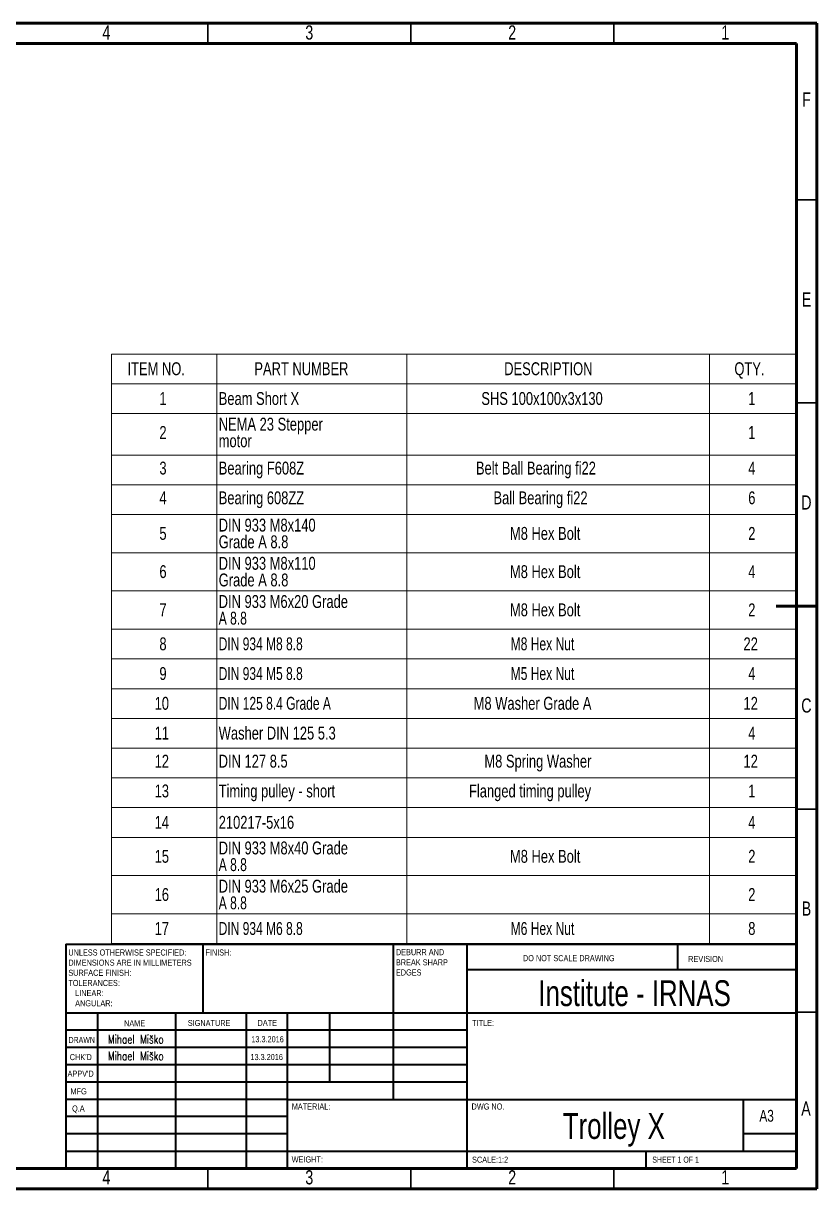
# Model space of a CAD drawing. Header units: millimetres. Extents: x 15 to 415, y 5 to 292.
# Drawn here: x 219.5 to 415, y 5 to 292 of the extents above; entities that cross this region are included whole.
import ezdxf

# ---------------------------------------------------------------- set-up
doc = ezdxf.new("R2010")
doc.units = ezdxf.units.MM
doc.styles.add('SLDTEXTSTYLE0', font='TXT', dxfattribs={"width": 0.75})
doc.styles.add('SLDTEXTSTYLE1', font='TXT', dxfattribs={"width": 0.686449})
doc.styles.add('SLDTEXTSTYLE2', font='TXT', dxfattribs={"width": 0.6875})
doc.styles.add('SLDTEXTSTYLE3', font='TXT', dxfattribs={"width": 0.75, "bigfont": 'bigfont'})
doc.styles.add('SLDTEXTSTYLE4', font='TXT', dxfattribs={"width": 0.7})
doc.styles.add('SLDTEXTSTYLE5', font='TXT', dxfattribs={"width": 0.696429})
doc.styles.add('SLDTEXTSTYLE6', font='TXT', dxfattribs={"width": 0.697368})

# ---------------------------------------------------------------- blocks, each defined once
blk = doc.blocks.new('SW_NOTE_0')
at = {"color": 0, "linetype": 'Continuous', "lineweight": 0, "char_height": 1.5, "attachment_point": 1, "style": 'SLDTEXTSTYLE0'}
for s, insert in [('UNLESS OTHERWISE SPECIFIED:', (0, 1.93)), ('DIMENSIONS ARE IN MILLIMETERS', (0, -0.57)), ('TOLERANCES:', (0, -5.57)), ('SURFACE FINISH:', (0, -3.07)), ('LINEAR:', (1.69, -8.07)), ('ANGULAR:', (1.69, -10.57))]:
    blk.add_mtext(s, dxfattribs=dict(at, insert=insert))
blk = doc.blocks.new('SW_NOTE_1')
at = {"color": 0, "linetype": 'Continuous', "lineweight": 0, "char_height": 1.5, "attachment_point": 1, "style": 'SLDTEXTSTYLE0'}
for s, insert in [('DEBURR AND', (0, 1.93)), ('BREAK SHARP', (0, -0.57)), ('EDGES', (0, -3.07))]:
    blk.add_mtext(s, dxfattribs=dict(at, insert=insert))
blk = doc.blocks.new('SW_TABLEANNOTATION_0')
at = {"color": 0, "linetype": 'Continuous', "lineweight": 0}
for p, q in [((0, 0), (0, -145.17)), ((168.76, 0), (0, 0)), ((25.88, 0), (25.88, -7.33)), ((72.7, 0), (72.7, -7.33)), ((147.33, 0), (147.33, -7.33)), ((168.76, -145.17), (168.76, 0)), ((0, -7.33), (168.76, -7.33)), ((25.88, -7.33), (25.88, -145.17)), ((72.7, -7.33), (72.7, -145.17)), ((147.33, -7.33), (147.33, -145.17)), ((0, -14.65), (168.76, -14.65)), ((0, -24.86), (168.76, -24.86)), ((0, -32.19), (168.76, -32.19)), ((0, -39.52), (168.76, -39.52)), ((0, -48.93), (168.76, -48.93)), ((0, -58.33), (168.76, -58.33)), ((0, -67.74), (168.76, -67.74)), ((0, -75.07), (168.76, -75.07)), ((0, -82.4), (168.76, -82.4)), ((0, -89.72), (168.76, -89.72)), ((0, -97.05), (168.76, -97.05)), ((0, -104.38), (168.76, -104.38)), ((0, -111.7), (168.76, -111.7)), ((0, -119.03), (168.76, -119.03)), ((0, -128.44), (168.76, -128.44)), ((0, -137.85), (168.76, -137.85)), ((0, -145.17), (168.76, -145.17))]:
    blk.add_line(p, q, dxfattribs=at)
at = {"color": 0, "linetype": 'Continuous', "lineweight": 0, "attachment_point": 1}
for s, insert, char_height, style in [('ITEM NO.', (3.9, -2.02), 3.175, 'SLDTEXTSTYLE0'), ('PART NUMBER', (35.17, -2.02), 3.175, 'SLDTEXTSTYLE0'), ('DESCRIPTION', (96.73, -2.02), 3.175, 'SLDTEXTSTYLE0'), ('QTY.', (153.46, -2.02), 3.175, 'SLDTEXTSTYLE0'), ('1', (11.77, -9.35), 3.17, 'SLDTEXTSTYLE0'), ('Beam Short X', (26.38, -9.35), 3.175, 'SLDTEXTSTYLE0'), ('SHS 100x100x3x130', (91.1, -9.35), 3.175, 'SLDTEXTSTYLE0'), ('1', (156.87, -9.35), 3.17, 'SLDTEXTSTYLE0'), ('NEMA 23 Stepper', (26.38, -15.67), 3.175, 'SLDTEXTSTYLE0'), ('2', (11.77, -17.72), 3.17, 'SLDTEXTSTYLE0'), ('motor', (26.38, -19.77), 3.175, 'SLDTEXTSTYLE0'), ('1', (156.87, -17.72), 3.17, 'SLDTEXTSTYLE0'), ('3', (11.77, -26.49), 3.17, 'SLDTEXTSTYLE0'), ('Bearing F608Z', (26.38, -26.49), 3.175, 'SLDTEXTSTYLE0'), ('Belt Ball Bearing fi22', (89.77, -26.49), 3.175, 'SLDTEXTSTYLE0'), ('4', (156.87, -26.49), 3.17, 'SLDTEXTSTYLE0'), ('4', (11.77, -33.81), 3.17, 'SLDTEXTSTYLE0'), ('Bearing 608ZZ', (26.38, -33.81), 3.175, 'SLDTEXTSTYLE0'), ('Ball Bearing fi22', (94.09, -33.81), 3.175, 'SLDTEXTSTYLE0'), ('6', (156.87, -33.81), 3.17, 'SLDTEXTSTYLE0'), ('5', (11.77, -42.58), 3.17, 'SLDTEXTSTYLE0'), ('DIN 933 M8x140', (26.38, -40.53), 3.175, 'SLDTEXTSTYLE0'), ('M8 Hex Bolt', (98.15, -42.58), 3.175, 'SLDTEXTSTYLE0'), ('2', (156.87, -42.58), 3.17, 'SLDTEXTSTYLE0'), ('Grade A 8.8', (26.38, -44.64), 3.175, 'SLDTEXTSTYLE0'), ('DIN 933 M8x110', (26.38, -49.94), 3.175, 'SLDTEXTSTYLE0'), ('6', (11.77, -51.99), 3.17, 'SLDTEXTSTYLE0'), ('Grade A 8.8', (26.38, -54.04), 3.175, 'SLDTEXTSTYLE0'), ('M8 Hex Bolt', (98.15, -51.99), 3.175, 'SLDTEXTSTYLE0'), ('4', (156.87, -51.99), 3.17, 'SLDTEXTSTYLE0'), ('DIN 933 M6x20 Grade', (26.38, -59.35), 3.175, 'SLDTEXTSTYLE0'), ('7', (11.77, -61.4), 3.17, 'SLDTEXTSTYLE0'), ('M8 Hex Bolt', (98.15, -61.4), 3.175, 'SLDTEXTSTYLE0'), ('2', (156.87, -61.4), 3.17, 'SLDTEXTSTYLE0'), ('A 8.8', (26.38, -63.45), 3.175, 'SLDTEXTSTYLE4'), ('8', (11.77, -69.77), 3.17, 'SLDTEXTSTYLE0'), ('DIN 934 M8 8.8', (26.38, -69.77), 3.175, 'SLDTEXTSTYLE5'), ('M8 Hex Nut', (98.32, -69.77), 3.175, 'SLDTEXTSTYLE4'), ('22', (155.7, -69.77), 3.175, 'SLDTEXTSTYLE0'), ('9', (11.77, -77.09), 3.17, 'SLDTEXTSTYLE0'), ('DIN 934 M5 8.8', (26.38, -77.09), 3.175, 'SLDTEXTSTYLE5'), ('M5 Hex Nut', (98.32, -77.09), 3.175, 'SLDTEXTSTYLE4'), ('4', (156.87, -77.09), 3.17, 'SLDTEXTSTYLE0'), ('10', (10.59, -84.42), 3.175, 'SLDTEXTSTYLE0'), ('DIN 125 8.4 Grade A', (26.38, -84.42), 3.175, 'SLDTEXTSTYLE6'), ('M8 Washer Grade A', (89.21, -84.42), 3.175, 'SLDTEXTSTYLE0'), ('12', (155.7, -84.42), 3.175, 'SLDTEXTSTYLE0'), ('11', (10.59, -91.75), 3.175, 'SLDTEXTSTYLE0'), ('Washer DIN 125 5.3', (26.38, -91.75), 3.175, 'SLDTEXTSTYLE0'), ('4', (156.87, -91.75), 3.17, 'SLDTEXTSTYLE0'), ('12', (10.59, -98.67), 3.175, 'SLDTEXTSTYLE0'), ('DIN 127 8.5', (26.38, -98.67), 3.175, 'SLDTEXTSTYLE0'), ('M8 Spring Washer', (91.85, -98.67), 3.175, 'SLDTEXTSTYLE0'), ('12', (155.7, -98.67), 3.175, 'SLDTEXTSTYLE0'), ('13', (10.59, -106), 3.175, 'SLDTEXTSTYLE0'), ('Timing pulley - short', (26.38, -106), 3.175, 'SLDTEXTSTYLE0'), ('Flanged timing pulley', (88.06, -106), 3.175, 'SLDTEXTSTYLE0'), ('1', (156.87, -106), 3.17, 'SLDTEXTSTYLE0'), ('14', (10.59, -113.73), 3.175, 'SLDTEXTSTYLE0'), ('210217-5x16', (26.38, -113.73), 3.175, 'SLDTEXTSTYLE0'), ('4', (156.87, -113.73), 3.17, 'SLDTEXTSTYLE0'), ('DIN 933 M8x40 Grade', (26.38, -120.04), 3.175, 'SLDTEXTSTYLE0'), ('15', (10.59, -122.1), 3.175, 'SLDTEXTSTYLE0'), ('M8 Hex Bolt', (98.15, -122.1), 3.175, 'SLDTEXTSTYLE0'), ('2', (156.87, -122.1), 3.17, 'SLDTEXTSTYLE0'), ('A 8.8', (26.38, -124.15), 3.175, 'SLDTEXTSTYLE4'), ('16', (10.59, -131.5), 3.175, 'SLDTEXTSTYLE0'), ('DIN 933 M6x25 Grade', (26.38, -129.45), 3.175, 'SLDTEXTSTYLE0'), ('2', (156.87, -131.5), 3.17, 'SLDTEXTSTYLE0'), ('A 8.8', (26.38, -133.56), 3.175, 'SLDTEXTSTYLE4'), ('17', (10.59, -139.87), 3.175, 'SLDTEXTSTYLE0'), ('DIN 934 M6 8.8', (26.38, -139.87), 3.175, 'SLDTEXTSTYLE5'), ('M6 Hex Nut', (98.32, -139.87), 3.175, 'SLDTEXTSTYLE4'), ('8', (156.87, -139.87), 3.17, 'SLDTEXTSTYLE0')]:
    blk.add_mtext(s, dxfattribs=dict(at, insert=insert, char_height=char_height, style=style))

msp = doc.modelspace()

# ---------------------------------------------------------------- linework, layer by layer
at = {"color": 7, "linetype": 'Continuous', "lineweight": 60}
for p, q in [((15, 292), (415, 292)), ((415, 292), (415, 5)), ((20, 287), (410, 287)), ((410, 287), (410, 10)), ((415, 148.5), (405, 148.5)), ((410, 65.25), (410, 10)), ((410, 10), (20, 10)), ((410, 10), (222.8, 10)), ((415, 5), (15, 5))]:
    msp.add_line(p, q, dxfattribs=at)
at = {"color": 7, "linetype": 'Continuous', "lineweight": 30}
for p, q in [((265, 292), (265, 287)), ((315, 292), (315, 287)), ((365, 292), (365, 287)), ((415, 248.5), (410, 248.5)), ((415, 198.5), (410, 198.5)), ((415, 98.5), (410, 98.5)), ((415, 48.5), (410, 48.5)), ((265, 5), (265, 10)), ((315, 5), (315, 10)), ((365, 5), (365, 10))]:
    msp.add_line(p, q, dxfattribs=at)
at = {"color": 7, "linetype": 'Continuous', "lineweight": 40}
for p, q in [((230, 65.25), (410, 65.25)), ((230, 65.25), (230, 10)), ((263.8, 48.25), (263.8, 65.25)), ((310.6, 65.25), (310.6, 27)), ((328.8, 65.25), (328.8, 10)), ((380.8, 58.88), (380.8, 65.25)), ((410, 58.88), (328.8, 58.88)), ((410, 48.25), (230, 48.25)), ((237.8, 48.25), (237.8, 10)), ((256.99, 48.25), (256.99, 10)), ((274.4, 48.25), (274.4, 10)), ((284.6, 10), (284.6, 48.25)), ((295, 31.25), (295, 48.25)), ((328.8, 44), (230, 44)), ((328.8, 39.75), (230, 39.75)), ((328.8, 35.5), (230, 35.5)), ((328.8, 31.25), (230, 31.25)), ((284.6, 27), (230, 27)), ((284.6, 27), (410, 27)), ((397, 14.25), (397, 27)), ((284.6, 22.75), (230, 22.75)), ((284.6, 18.5), (230, 18.5)), ((410, 18.5), (397, 18.5)), ((230, 14.25), (410, 14.25)), ((373, 10), (373, 14.25))]:
    msp.add_line(p, q, dxfattribs=at)

# ---------------------------------------------------------------- block references
at = {"color": 7, "linetype": 'Continuous', "lineweight": 0}
for name, p in [('SW_TABLEANNOTATION_0', (241.26, 210.54)), ('SW_NOTE_0', (230.59, 61.99)), ('SW_NOTE_1', (311.31, 62.07))]:
    msp.add_blockref(name, p, dxfattribs=at)

# ---------------------------------------------------------------- texts
for s, insert, char_height, attachment_point, style in [('4', (239.96, 291.49), 3.5, 2, 'SLDTEXTSTYLE0'), ('3', (289.96, 291.49), 3.5, 2, 'SLDTEXTSTYLE0'), ('2', (339.96, 291.49), 3.5, 2, 'SLDTEXTSTYLE0'), ('1', (392.46, 291.49), 3.5, 2, 'SLDTEXTSTYLE0'), ('F', (412.46, 274.99), 3.5, 2, 'SLDTEXTSTYLE0'), ('E', (412.51, 225.74), 3.5, 2, 'SLDTEXTSTYLE0'), ('D', (412.46, 175.74), 3.5, 2, 'SLDTEXTSTYLE0'), ('C', (412.46, 125.74), 3.5, 2, 'SLDTEXTSTYLE0'), ('B', (412.47, 75.74), 3.5, 2, 'SLDTEXTSTYLE0'), ('FINISH:', (264.37, 63.92), 1.5, 1, 'SLDTEXTSTYLE0'), ('DO NOT SCALE DRAWING', (342.61, 62.53), 1.5, 1, 'SLDTEXTSTYLE0'), ('REVISION', (383.33, 62.33), 1.5, 1, 'SLDTEXTSTYLE0'), ('Institute - IRNAS', (370.12, 56.33), 6.35, 2, 'SLDTEXTSTYLE0'), ('NAME', (244.32, 46.5), 1.5, 1, 'SLDTEXTSTYLE0'), ('SIGNATURE', (260.03, 46.56), 1.5, 1, 'SLDTEXTSTYLE0'), ('DATE', (277.21, 46.58), 1.5, 1, 'SLDTEXTSTYLE0'), ('TITLE:', (330.09, 46.58), 1.5, 1, 'SLDTEXTSTYLE0'), ('DRAWN', (230.64, 42.38), 1.5, 1, 'SLDTEXTSTYLE1'), ('Mihael Miško', (247.22, 42.86), 2.1167, 2, 'SLDTEXTSTYLE3'), ('13.3.2016', (279.68, 42.56), 1.499, 2, 'SLDTEXTSTYLE0'), ("CHK'D", (230.94, 38.16), 1.5, 1, 'SLDTEXTSTYLE0'), ('Mihael Miško', (247.22, 38.75), 2.1167, 2, 'SLDTEXTSTYLE3'), ('13.3.2016', (279.46, 38.17), 1.499, 2, 'SLDTEXTSTYLE0'), ("APPV'D", (230.4, 34.07), 1.5, 1, 'SLDTEXTSTYLE0'), ('MFG', (231.12, 29.72), 1.5, 1, 'SLDTEXTSTYLE0'), ('MATERIAL:', (285.65, 25.99), 1.5, 1, 'SLDTEXTSTYLE0'), ('DWG NO.', (329.95, 25.99), 1.5, 1, 'SLDTEXTSTYLE0'), ('A', (412.36, 26.49), 3.5, 2, 'SLDTEXTSTYLE0'), ('Q.A', (231.51, 25.5), 1.5, 1, 'SLDTEXTSTYLE0'), ('Trolley X', (365, 23.61), 6.35, 2, 'SLDTEXTSTYLE0'), ('A3', (400.87, 24.41), 2.91, 1, 'SLDTEXTSTYLE0'), ('WEIGHT:', (285.62, 12.95), 1.499, 1, 'SLDTEXTSTYLE0'), ('SCALE:1:2', (330.07, 12.9), 1.5, 1, 'SLDTEXTSTYLE0'), ('SHEET 1 OF 1', (374.48, 12.9), 1.5, 1, 'SLDTEXTSTYLE2'), ('4', (239.96, 9.55), 3.5, 2, 'SLDTEXTSTYLE0'), ('3', (289.96, 9.55), 3.5, 2, 'SLDTEXTSTYLE0'), ('2', (339.96, 9.55), 3.5, 2, 'SLDTEXTSTYLE0'), ('1', (392.46, 9.55), 3.5, 2, 'SLDTEXTSTYLE0')]:
    msp.add_mtext(s, dxfattribs=dict(at, insert=insert, char_height=char_height, attachment_point=attachment_point, style=style))

doc.saveas('drawing.dxf')
